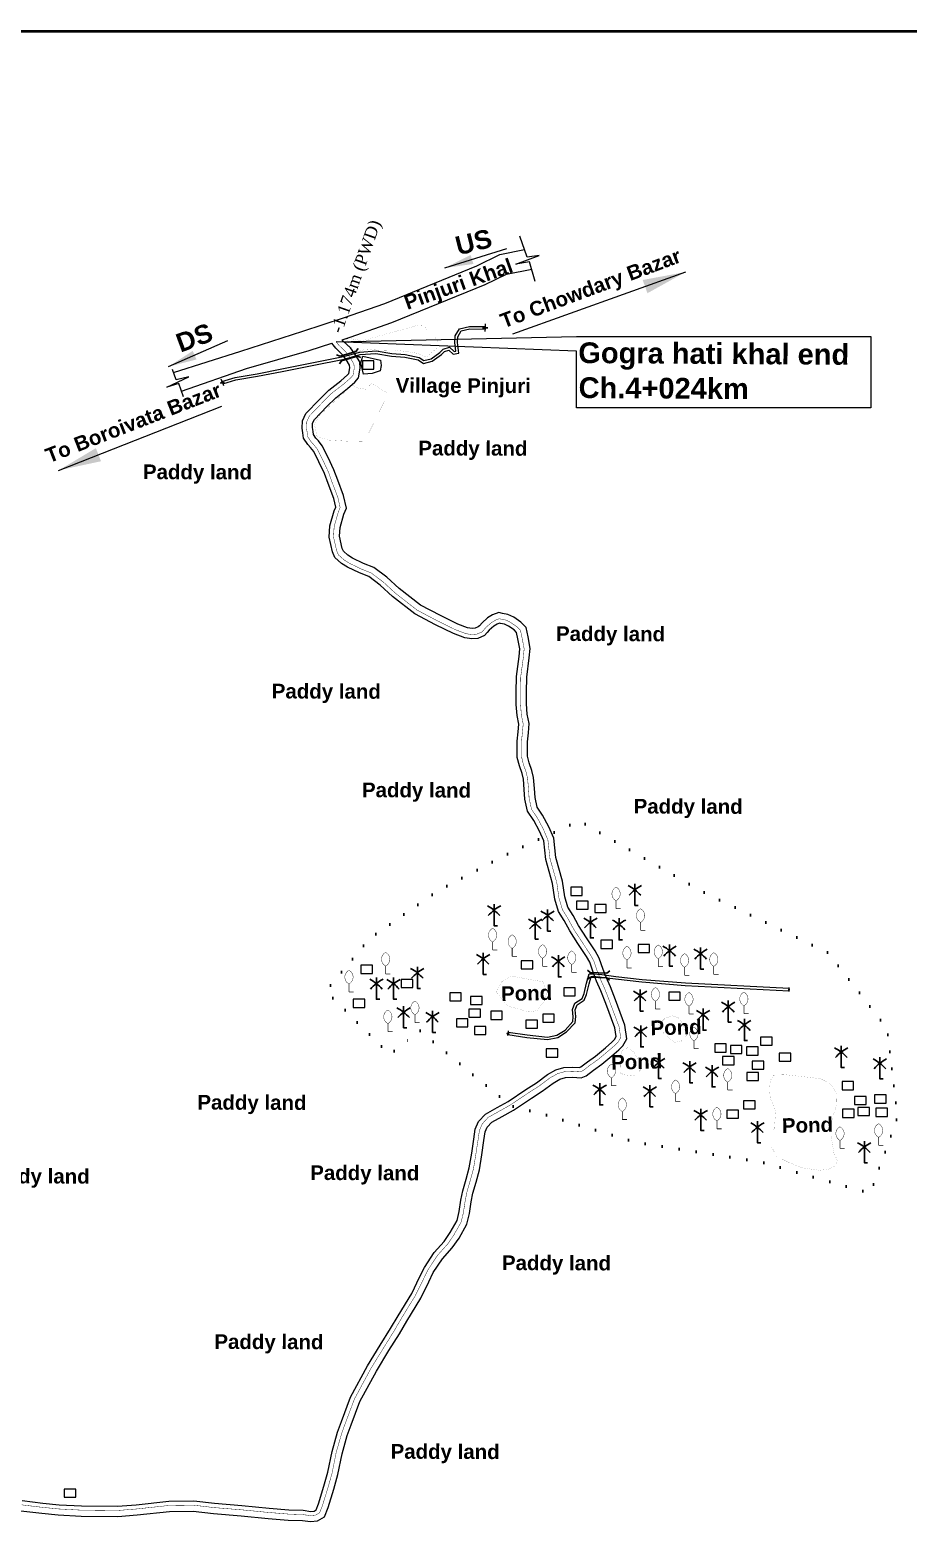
# Model space of a CAD drawing. Header units: millimetres. Extents: x -54213 to 103, y -104347 to -48.
# Drawn here: x -52461 to -51436, y -103443 to -101700 of the extents above; entities that cross this region are included whole.
import ezdxf

# ---------------------------------------------------------------- set-up
doc = ezdxf.new("R2010")
doc.units = ezdxf.units.MM
doc.header["$MEASUREMENT"] = 0
doc.linetypes.add('DOT2', pattern=[0.125, 0, -0.125])
doc.linetypes.add('PHANTOM2', pattern=[1.25, 0.625, -0.125, 0.125, -0.125, 0.125, -0.125])
for name, color, linetype in [('BC RD', 31, 'Continuous'), ('boundary', 7, 'Continuous'), ('HBB RD', 241, 'Continuous'), ('Home Stead', 151, 'Continuous'), ('Khal', 4, 'Continuous'), ('Proposed khal', 1, 'Continuous'), ('TEXT', 5, 'Continuous'), ('Trees', 77, 'Continuous')]:
    doc.layers.add(name, color=color, linetype=linetype)
for name, color, linetype, lineweight in [('Bridge or Culvert', 7, 'Continuous', 25), ('HOUSE', 144, 'Continuous', 18), ('OUTLINE', 7, 'Continuous', 15), ('Pond or Ditch', 7, 'Continuous', 9)]:
    doc.layers.add(name, color=color, linetype=linetype, lineweight=lineweight)
doc.styles.add('b', font='times.ttf')
doc.styles.get("Standard").update_dxf_attribs({"font": 'arial.ttf'})
doc.styles.add('sum', font='arialbd.ttf')
doc.dimstyles.get("Standard").update_dxf_attribs({"dimtxt": 0.18, "dimasz": 0.18, "dimexe": 0.18, "dimexo": 0.0625, "dimgap": 0.09, "dimtad": 0, "dimtih": 1, "dimtoh": 1, "dimdec": 4, "dimzin": 0, "dimdsep": 46, "dimtxsty": 'Standard', "dimblk": 'DATUMBLANK', "dimcen": 0.09, "dimadec": 0, "dimazin": 0, "dimtfac": 1, "dimtdec": 4, "dimtofl": 0, "dimtmove": 0, "dimatfit": 3, "dimfxl": 1, "dimtolj": 1, "dimtzin": 0, "dimarcsym": 0})

# ---------------------------------------------------------------- blocks, each defined once
blk = doc.blocks.new('A$C628710F4')
at = {"layer": 'Trees', "color": 3, "lineweight": 30}
blk.add_lwpolyline([(4.9, 15.8), (4.9, 0), (7.3, 0)], dxfattribs=at)
for centre, start, end in [((-14.3, -13.1), 41.2491, 62.6782), ((24, -13.1), 117.3218, 138.7509)]:
    blk.add_arc(centre, 31.1, start, end, dxfattribs=at)
blk = doc.blocks.new('A$C00BC48C8')
at = {"layer": 'Trees', "color": 3, "linetype": 'Continuous', "const_width": 0.179}
blk.add_lwpolyline([(1.74, 3.81, 0.606435), (1.74, 10.01, 0.606435)], format="xyb", close=True, dxfattribs=at)
at = {"layer": 'Trees', "color": 3, "linetype": 'Continuous', "const_width": 0.319}
for points in [[(1.74, 3.81), (1.74, 0.16)], [(1.74, 0.16), (3.9, 0.16)]]:
    blk.add_lwpolyline(points, dxfattribs=at)
blk = doc.blocks.new('A$C3F38328A')
at = {"layer": 'Khal', "lineweight": 25, "ltscale": 0.1, "xscale": 1.599999999998545, "yscale": 1.600000000005821, "zscale": 1.6}
blk.add_blockref('A$C00BC48C8', (0.4, 0), dxfattribs=at)
blk = doc.blocks.new('A$C3B865840')
at = {"layer": 'Bridge or Culvert', "color": 7, "linetype": 'Continuous', "lineweight": 30}
for points in [[(0, 43.6), (13.8, 33.1), (91.3, 33.3), (105, 44.2)], [(0.2, 0), (13.9, 10.6), (91.4, 10.9), (105.2, 0.2)]]:
    blk.add_lwpolyline(points, dxfattribs=at)
blk = doc.blocks.new('_DatumBlank')
at = {"color": 0, "linetype": 'ByBlock', "lineweight": -2}
for p, q in [((0, 0.577), (-1, 0)), ((0, -0.577), (0, 0.577)), ((-1, 0), (0, -0.577))]:
    blk.add_line(p, q, dxfattribs=at)
blk = doc.blocks.new('A$C5B990698')
at = {"layer": 'TEXT', "color": 0, "lineweight": 25}
blk.add_leader([(0, 110.8), (26.4, 0)], dimstyle='Standard', override={"dimscale": 0.5, "dimasz": 100, "dimgap": 0.09, "dimtad": 0}, dxfattribs=at)

msp = doc.modelspace()

# ---------------------------------------------------------------- linework, layer by layer
at = {"layer": 'BC RD', "lineweight": 25, "ltscale": 0.1}
for points in [[(-52236.8, -102110.7), (-52221.2, -102105.8), (-52195.6, -102101.7), (-52166.9, -102095.9), (-52131.9, -102088.8), (-52095, -102081.5), (-52075.9, -102076.2), (-52056.9, -102074.8), (-52038.6, -102078.1), (-52023, -102079.3), (-52006.5, -102082.7), (-52001.1, -102086.2), (-51992.7, -102084), (-51982.5, -102076.8), (-51978.4, -102072.9), (-51971, -102070.7), (-51965.8, -102075.7), (-51963.6, -102075.3), (-51965.1, -102065.2), (-51964.4, -102057.5), (-51959.6, -102049), (-51947.8, -102046.3), (-51929.3, -102046.5)], [(-52235.8, -102113.5), (-52220.5, -102108.7), (-52195.1, -102104.6), (-52166.3, -102098.8), (-52131.3, -102091.8), (-52094.3, -102084.4), (-52075.4, -102079.2), (-52057, -102077.8), (-52039, -102081), (-52023.4, -102082.3), (-52007.7, -102085.5), (-52001.6, -102089.5), (-51991.4, -102086.7), (-51980.6, -102079.1), (-51976.8, -102075.6), (-51971.8, -102074.1), (-51966.7, -102078.9), (-51960.3, -102077.7), (-51962, -102065.1), (-51961.5, -102058.4), (-51957.6, -102051.6), (-51947.5, -102049.3), (-51929.3, -102049.5)], [(-51929.4, -102052.1), (-51929.3, -102048.4), (-51932.7, -102047.9), (-51926.4, -102047.9), (-51929.3, -102047.4), (-51929.3, -102043.3)], [(-52237.9, -102107.6), (-52236.4, -102111.6), (-52238.3, -102112.4), (-52234.2, -102111.5), (-52236.3, -102112.2), (-52234.9, -102115.4)]]:
    msp.add_lwpolyline(points, dxfattribs=at)
at = {"layer": 'boundary', "color": 0, "const_width": 3.39}
msp.add_lwpolyline([(-54211.3, -101701.7), (-50502.6, -101701.7), (-50502.6, -104345.3), (-54211.3, -104345.3), (-54211.3, -101701.7)], dxfattribs=at)
at = {"layer": 'HBB RD', "lineweight": 25, "ltscale": 0.1}
for points in [[(-51902.5, -102870.4), (-51880.3, -102873.7), (-51856.7, -102876.2), (-51845.7, -102873.9), (-51836.3, -102868), (-51827.2, -102858.2), (-51826.8, -102852.4), (-51827.4, -102843.9), (-51824.7, -102836.7), (-51816.3, -102831.1), (-51814.1, -102825.5), (-51811.2, -102813.2), (-51808, -102802.4), (-51804, -102802.2), (-51793.3, -102803.1), (-51777, -102805.4), (-51746.3, -102808.8), (-51695.7, -102812.9), (-51574.6, -102819.2)], [(-51903.1, -102873.3), (-51880.7, -102876.7), (-51856.6, -102879.2), (-51844.6, -102876.8), (-51834.4, -102870.3), (-51824.3, -102859.5), (-51823.8, -102852.3), (-51824.4, -102844.3), (-51822.2, -102838.7), (-51813.9, -102833.1), (-51811.2, -102826.4), (-51808.3, -102814), (-51805.7, -102805.3), (-51804, -102805.2), (-51793.7, -102806.1), (-51777.4, -102808.3), (-51746.6, -102811.8), (-51695.9, -102815.9), (-51574.7, -102822.2)], [(-51574.7, -102823), (-51574.6, -102821), (-51575.7, -102820.9), (-51573.8, -102820.7), (-51574.7, -102820.5), (-51574.6, -102818.3)], [(-51903.2, -102874.3), (-51903, -102872.4), (-51904.1, -102871.9), (-51901.5, -102872.2), (-51902.8, -102871.7), (-51902.2, -102869)]]:
    msp.add_lwpolyline(points, dxfattribs=at)
at = {"layer": 'Home Stead', "color": 7, "linetype": 'DOT2', "lineweight": 50, "ltscale": 159.474072, "flags": 128}
msp.add_lwpolyline([(-52005.5, -102869.1), (-51899.7, -102956.5), (-51851.3, -102969.4), (-51756.3, -102998.6), (-51610, -103021.6), (-51480, -103058.7), (-51448.1, -102969.9), (-51460.1, -102866.6), (-51529.1, -102777.8), (-51679, -102704.9), (-51819.6, -102623.8), (-51897.9, -102659.6), (-51985.4, -102705.9), (-52065, -102761.6), (-52115.4, -102822.6), (-52041.1, -102896.8), (-52005.5, -102869.1)], dxfattribs=at)
at = {"layer": 'HOUSE'}
for points in [[(-52072.9, -102096.1), (-52059.4, -102096.1), (-52059.4, -102086.6), (-52072.9, -102086.6), (-52072.9, -102096.1)], [(-51829.7, -102710.7), (-51816.2, -102710.7), (-51816.2, -102701.2), (-51829.7, -102701.2), (-51829.7, -102710.7)], [(-51822.8, -102726.9), (-51809.3, -102726.9), (-51809.3, -102717.5), (-51822.8, -102717.5), (-51822.8, -102726.9)], [(-51801.6, -102730.9), (-51788.1, -102730.9), (-51788.1, -102721.4), (-51801.6, -102721.4), (-51801.6, -102730.9)], [(-51794.3, -102772.6), (-51780.8, -102772.6), (-51780.8, -102763.2), (-51794.3, -102763.2), (-51794.3, -102772.6)], [(-51751, -102777.6), (-51737.5, -102777.6), (-51737.5, -102768.1), (-51751, -102768.1), (-51751, -102777.6)], [(-52074.6, -102801.9), (-52061.1, -102801.9), (-52061.1, -102792.4), (-52074.6, -102792.4), (-52074.6, -102801.9)], [(-51887.5, -102796.7), (-51874, -102796.7), (-51874, -102787.2), (-51887.5, -102787.2), (-51887.5, -102796.7)], [(-52027.4, -102818.5), (-52013.9, -102818.5), (-52013.9, -102809), (-52027.4, -102809), (-52027.4, -102818.5)], [(-51837.8, -102828.1), (-51824.3, -102828.1), (-51824.3, -102818.7), (-51837.8, -102818.7), (-51837.8, -102828.1)], [(-52083.6, -102841.5), (-52070.1, -102841.5), (-52070.1, -102832.1), (-52083.6, -102832.1), (-52083.6, -102841.5)], [(-51970.9, -102834), (-51957.4, -102834), (-51957.4, -102824.6), (-51970.9, -102824.6), (-51970.9, -102834)], [(-51946.7, -102838.3), (-51933.2, -102838.3), (-51933.2, -102828.9), (-51946.7, -102828.9), (-51946.7, -102838.3)], [(-51715.2, -102833.3), (-51701.7, -102833.3), (-51701.7, -102823.8), (-51715.2, -102823.8), (-51715.2, -102833.3)], [(-51963.1, -102864.4), (-51949.6, -102864.4), (-51949.6, -102855), (-51963.1, -102855), (-51963.1, -102864.4)], [(-51948.6, -102852.9), (-51935.1, -102852.9), (-51935.1, -102843.5), (-51948.6, -102843.5), (-51948.6, -102852.9)], [(-51923, -102855.6), (-51909.5, -102855.6), (-51909.5, -102846.1), (-51923, -102846.1), (-51923, -102855.6)], [(-51882.1, -102865.7), (-51868.6, -102865.7), (-51868.6, -102856.3), (-51882.1, -102856.3), (-51882.1, -102865.7)], [(-51862.3, -102858.9), (-51848.8, -102858.9), (-51848.8, -102849.4), (-51862.3, -102849.4), (-51862.3, -102858.9)], [(-51942.1, -102873.3), (-51928.6, -102873.3), (-51928.6, -102863.9), (-51942.1, -102863.9), (-51942.1, -102873.3)], [(-51858.3, -102899.5), (-51844.8, -102899.5), (-51844.8, -102890.1), (-51858.3, -102890.1), (-51858.3, -102899.5)], [(-51661.6, -102893.7), (-51648.1, -102893.7), (-51648.1, -102884.3), (-51661.6, -102884.3), (-51661.6, -102893.7)], [(-51643.3, -102895.6), (-51629.8, -102895.6), (-51629.8, -102886.1), (-51643.3, -102886.1), (-51643.3, -102895.6)], [(-51624.3, -102897.3), (-51610.8, -102897.3), (-51610.8, -102887.8), (-51624.3, -102887.8), (-51624.3, -102897.3)], [(-51608.1, -102885.7), (-51594.6, -102885.7), (-51594.6, -102876.3), (-51608.1, -102876.3), (-51608.1, -102885.7)], [(-51652.4, -102908.5), (-51638.9, -102908.5), (-51638.9, -102899), (-51652.4, -102899), (-51652.4, -102908.5)], [(-51617.8, -102913.6), (-51604.3, -102913.6), (-51604.3, -102904.2), (-51617.8, -102904.2), (-51617.8, -102913.6)], [(-51586.2, -102904.5), (-51572.7, -102904.5), (-51572.7, -102895), (-51586.2, -102895), (-51586.2, -102904.5)], [(-51624.1, -102927.1), (-51610.6, -102927.1), (-51610.6, -102917.6), (-51624.1, -102917.6), (-51624.1, -102927.1)], [(-51512.9, -102937.7), (-51499.4, -102937.7), (-51499.4, -102928.2), (-51512.9, -102928.2), (-51512.9, -102937.7)], [(-51627.9, -102960.1), (-51614.4, -102960.1), (-51614.4, -102950.6), (-51627.9, -102950.6), (-51627.9, -102960.1)], [(-51512.3, -102970), (-51498.8, -102970), (-51498.8, -102960.6), (-51512.3, -102960.6), (-51512.3, -102970)], [(-51498.3, -102955.1), (-51484.8, -102955.1), (-51484.8, -102945.6), (-51498.3, -102945.6), (-51498.3, -102955.1)], [(-51494.5, -102967.9), (-51481, -102967.9), (-51481, -102958.5), (-51494.5, -102958.5), (-51494.5, -102967.9)], [(-51474.9, -102953.3), (-51461.4, -102953.3), (-51461.4, -102943.8), (-51474.9, -102943.8), (-51474.9, -102953.3)], [(-51473.5, -102968.8), (-51460, -102968.8), (-51460, -102959.3), (-51473.5, -102959.3), (-51473.5, -102968.8)], [(-51647.4, -102970.9), (-51633.9, -102970.9), (-51633.9, -102961.5), (-51647.4, -102961.5), (-51647.4, -102970.9)], [(-52421, -103413.4), (-52407.5, -103413.4), (-52407.5, -103404), (-52421, -103404), (-52421, -103413.4)]]:
    msp.add_lwpolyline(points, dxfattribs=at)
at = {"layer": 'Khal', "lineweight": 25, "ltscale": 0.1}
for points in [[(-51871.1, -101993.8), (-51877.6, -101970.7), (-51893.9, -101973.7), (-51866.5, -101963.5), (-51880.5, -101965.3), (-51889, -101940.9)], [(-52096.3, -102061.9), (-52087.3, -102059), (-52038.3, -102041.8), (-51929.5, -101997.5), (-51904.7, -101985.1), (-51875.2, -101979.3)], [(-52072.2, -102081), (-52051.7, -102085.6), (-52050.8, -102092.1), (-52052.1, -102098.2), (-52061.3, -102101.4), (-52071.7, -102102), (-52074.8, -102088.9), (-52072.2, -102081)], [(-52281.7, -102128.5), (-52287, -102113.1), (-52301.3, -102117.1), (-52275.3, -102105.2), (-52290.1, -102108.8), (-52294.6, -102096.5)]]:
    msp.add_lwpolyline(points, dxfattribs=at)
at = {"layer": 'Khal', "color": 4, "linetype": 'Continuous'}
for points in [[(-52293.3, -102100.1), (-52214.8, -102075.4), (-52142.4, -102051.7), (-52095, -102036.3), (-52046.8, -102019.4), (-51939.4, -101975.6), (-51912.5, -101962.2), (-51883.6, -101956.5)], [(-52283.9, -102122), (-52208.3, -102095.4), (-52134.9, -102074.5), (-52108.4, -102065.9)]]:
    msp.add_lwpolyline(points, dxfattribs=at)
at = {"layer": 'Pond or Ditch', "color": 4, "const_width": 0.0842}
for points in [[(-52087.4, -102060.5), (-52072.7, -102063.1), (-52043, -102054.6), (-52007.7, -102044.9), (-52000.9, -102045.5), (-51997.3, -102049.9), (-51988.7, -102058.5), (-51984.5, -102064.7), (-51984.5, -102070.5), (-51993.4, -102078.2), (-51998, -102082.1), (-52009.5, -102077.6), (-52022, -102075.6), (-52036.6, -102073.8), (-52052.1, -102074.2), (-52064.8, -102073.1), (-52071.3, -102073.6), (-52077.2, -102075.4), (-52080.3, -102076.4), (-52085.5, -102071.7), (-52091.6, -102061), (-52087.4, -102060.5)], [(-52070.3, -102180.8), (-52042.6, -102124.5), (-52062.3, -102112.9), (-52068.6, -102119.7), (-52078.6, -102118.3), (-52084.2, -102114.3), (-52123.3, -102150.7), (-52128.9, -102160.1), (-52125.7, -102175), (-52111.4, -102179.1), (-52089.4, -102180.4), (-52070.3, -102180.8)], [(-51903.3, -102839.9), (-51916.8, -102823.2), (-51909.9, -102811.5), (-51899, -102804.9), (-51861.9, -102811.8), (-51857.1, -102824.2), (-51861.2, -102835.4), (-51868.8, -102845.3), (-51878.7, -102846.8), (-51903.3, -102839.9)], [(-51718.3, -102874.6), (-51725.2, -102867), (-51726.8, -102861.4), (-51719.4, -102854.2), (-51711.1, -102851.3), (-51703.7, -102853.8), (-51697.9, -102862.7), (-51694.5, -102874.4), (-51700.8, -102881.1), (-51708, -102882.2), (-51718.3, -102874.6)], [(-51772.1, -102917.9), (-51771.9, -102909.1), (-51772.1, -102900.1), (-51769.4, -102891.6), (-51763.1, -102888.7), (-51756.2, -102893.6), (-51750.6, -102903.5), (-51746.5, -102912.9), (-51755.5, -102921.5), (-51767.4, -102920.3), (-51772.1, -102917.9)], [(-51591.8, -102982.7), (-51590.4, -102962.3), (-51596.7, -102947.9), (-51597.5, -102937.2), (-51596.7, -102927.3), (-51592.9, -102920.7), (-51578.5, -102920.2), (-51538.1, -102924.8), (-51527.7, -102929.9), (-51518.8, -102942), (-51519.1, -102955), (-51525.4, -102975.2), (-51525.9, -102991.2), (-51522.4, -103011.3), (-51518.2, -103020.9), (-51520.5, -103026), (-51528.2, -103030.5), (-51539.4, -103031.8), (-51559, -103028.9), (-51574.3, -103023.1), (-51589.4, -103015.4), (-51594.9, -103004.9), (-51595.2, -102989.8), (-51591.8, -102982.7)]]:
    msp.add_lwpolyline(points, dxfattribs=at)
at = {"layer": 'Proposed khal', "lineweight": 25, "ltscale": 0.1}
for points in [[(-52471.4, -103429.5), (-52447.2, -103432.3), (-52427.9, -103434.3), (-52401, -103435.7), (-52358.4, -103436.1), (-52335.7, -103434.3), (-52298, -103430.2), (-52270.4, -103429.9), (-52246.7, -103432.7), (-52214.5, -103435.3), (-52182.7, -103438.3), (-52159.3, -103440.3), (-52142.9, -103440.9), (-52133.3, -103442.1), (-52125.4, -103441.3), (-52117.2, -103436.5), (-52112.8, -103425.5), (-52106.2, -103404), (-52101.4, -103387.1), (-52096.6, -103362.9), (-52090.5, -103341.5), (-52086, -103329.1), (-52075.7, -103301.7), (-52056.5, -103266.2), (-52041.8, -103242.4), (-52029.6, -103222.6), (-52020.9, -103207.8), (-52004.8, -103181.3), (-51995.2, -103161.9), (-51990.1, -103151.3), (-51979.5, -103135.3), (-51967.9, -103122.5), (-51960, -103110.9), (-51951, -103094.8), (-51947.9, -103082.1), (-51946, -103068.8), (-51943.9, -103058.5), (-51940.1, -103045.5), (-51936.3, -103031.3), (-51933.4, -103013.6), (-51930.9, -102997.2), (-51929.4, -102987), (-51927, -102981.5), (-51921.7, -102975.7), (-51909.7, -102968.9), (-51896.6, -102961.6), (-51875.5, -102947.5), (-51862.8, -102939.4), (-51850.2, -102929.9), (-51842.3, -102925.5), (-51835.6, -102923.5), (-51827.7, -102923.2), (-51817.6, -102923.8), (-51811.6, -102921.5), (-51803, -102914.7), (-51793.5, -102908), (-51781.5, -102898), (-51773.4, -102891.1), (-51768.8, -102886.5), (-51764, -102878.1), (-51766.4, -102862.4), (-51777.4, -102832.7), (-51783.3, -102817.5), (-51788.4, -102806.3), (-51791.9, -102797.4), (-51796.5, -102783.9), (-51801.2, -102775.7), (-51811.2, -102760.5), (-51820.4, -102746.1), (-51826.9, -102734.1), (-51832.9, -102724.6), (-51836.6, -102712.4), (-51839.1, -102694.3), (-51847, -102666.7), (-51849.5, -102644.1), (-51855.2, -102630.6), (-51862.4, -102617), (-51868.8, -102607.6), (-51871.3, -102596.6), (-51871.9, -102586.1), (-51873, -102573), (-51875, -102564.8), (-51878.1, -102556), (-51880, -102548.3), (-51880.1, -102531.3), (-51879.1, -102520.9), (-51878, -102510.2), (-51880.4, -102499), (-51881.2, -102487.1), (-51881.4, -102473.3), (-51881, -102456), (-51878, -102433.2), (-51876.9, -102422.4), (-51879.5, -102408.8), (-51881.8, -102397.9), (-51887.8, -102391.6), (-51896.1, -102386), (-51902.9, -102382.6), (-51909.2, -102381.4), (-51913.6, -102380.5), (-51920.9, -102383.1), (-51926.6, -102386.8), (-51933.2, -102392.4), (-51936.3, -102395.9), (-51937.5, -102397.3), (-51941.1, -102398.8), (-51944.7, -102399.1), (-51950.2, -102398.3), (-51961.6, -102394), (-51981.8, -102384.1), (-52005.1, -102371.7), (-52029.9, -102352.4), (-52044.3, -102339.1), (-52059.3, -102327.9), (-52071.6, -102323), (-52084.4, -102316.9), (-52089.9, -102313.4), (-52094.9, -102308.9), (-52096.3, -102305.7), (-52099.5, -102291.4), (-52098.9, -102281.3), (-52094.4, -102265.5), (-52091.5, -102258.4), (-52094.7, -102243.9), (-52101.7, -102225.7), (-52106, -102213.6), (-52112.8, -102199.2), (-52119.6, -102185.7), (-52124.2, -102180.1), (-52127.1, -102176.7), (-52130, -102172.4), (-52130.4, -102169.1), (-52131.2, -102164.4), (-52130.9, -102159.3), (-52128.9, -102154.9), (-52114.4, -102140), (-52104, -102129.7), (-52090.2, -102119), (-52081.5, -102111.4), (-52077.3, -102106.4), (-52075.3, -102095.2), (-52076, -102087.7), (-52081.9, -102078.1), (-52086.9, -102071.4), (-52094.9, -102063.8), (-52096.3, -102061.9)], [(-52470, -103417.6), (-52445.9, -103420.4), (-52427, -103422.3), (-52400.7, -103423.7), (-52358.8, -103424.1), (-52336.8, -103422.3), (-52298.7, -103418.2), (-52269.8, -103417.9), (-52245.5, -103420.7), (-52213.4, -103423.4), (-52181.7, -103426.4), (-52158.6, -103428.3), (-52142, -103428.9), (-52133.1, -103430.1), (-52129.2, -103429.7), (-52126.8, -103428.2), (-52124.1, -103421.5), (-52117.7, -103400.6), (-52113, -103384.3), (-52108.3, -103360.1), (-52101.9, -103337.8), (-52097.3, -103325), (-52086.7, -103296.7), (-52066.9, -103260.2), (-52052, -103236.1), (-52039.9, -103216.4), (-52031.2, -103201.7), (-52015.3, -103175.5), (-52006, -103156.6), (-52000.5, -103145.3), (-51989, -103127.9), (-51977.4, -103115), (-51970.2, -103104.6), (-51962.2, -103090.3), (-51959.7, -103079.8), (-51957.8, -103066.7), (-51955.5, -103055.6), (-51951.7, -103042.3), (-51948, -103028.8), (-51945.2, -103011.7), (-51942.7, -102995.5), (-51941, -102983.7), (-51937.2, -102974.8), (-51929.3, -102966.2), (-51915.5, -102958.5), (-51902.8, -102951.4), (-51882.1, -102937.5), (-51869.7, -102929.5), (-51856.8, -102919.8), (-51847, -102914.4), (-51837.6, -102911.6), (-51827.5, -102911.2), (-51819.5, -102911.7), (-51817.7, -102910.9), (-51810.2, -102905.1), (-51800.8, -102898.5), (-51789.2, -102888.8), (-51781.6, -102882.3), (-51778.4, -102879.1), (-51776.5, -102875.7), (-51778, -102865.5), (-51788.6, -102837), (-51794.4, -102822.1), (-51799.4, -102811), (-51803.2, -102801.5), (-51807.5, -102788.9), (-51811.4, -102782), (-51821.2, -102767.1), (-51830.8, -102752.2), (-51837.3, -102740.1), (-51843.9, -102729.6), (-51848.3, -102715), (-51850.8, -102696.8), (-51858.8, -102669), (-51861.2, -102647.2), (-51866.1, -102635.7), (-51872.7, -102623.2), (-51880, -102612.5), (-51883.2, -102598.3), (-51883.9, -102587), (-51884.9, -102574.9), (-51886.5, -102568.3), (-51889.6, -102559.5), (-51892, -102549.7), (-51892.1, -102530.7), (-51891, -102519.7), (-51890.1, -102510.9), (-51892.3, -102500.7), (-51893.2, -102487.7), (-51893.4, -102473.3), (-51893, -102455.1), (-51889.9, -102431.9), (-51889, -102423), (-51891.3, -102411.2), (-51892.9, -102403.7), (-51895.6, -102400.8), (-51902.2, -102396.4), (-51906.8, -102394.1), (-51911.5, -102393.1), (-51912.6, -102392.9), (-51915.5, -102394), (-51919.5, -102396.5), (-51924.7, -102400.9), (-51927.3, -102403.9), (-51930.4, -102407.4), (-51938.2, -102410.6), (-51945.2, -102411.2), (-51953.3, -102409.9), (-51966.4, -102405), (-51987.3, -102394.8), (-52011.7, -102381.8), (-52037.7, -102361.6), (-52052, -102348.4), (-52065.2, -102338.5), (-52076.4, -102334), (-52090.3, -102327.4), (-52097.2, -102323), (-52104.9, -102316.1), (-52107.8, -102309.4), (-52111.6, -102292.3), (-52110.8, -102279.2), (-52105.7, -102261.6), (-52104, -102257.3), (-52106.3, -102247.3), (-52112.9, -102229.8), (-52117.1, -102218.2), (-52123.6, -102204.4), (-52129.7, -102192.3), (-52133.3, -102187.8), (-52136.6, -102184.1), (-52141.6, -102176.7), (-52142.3, -102170.7), (-52143.2, -102165.1), (-52142.8, -102156.4), (-52138.9, -102148), (-52122.9, -102131.6), (-52112, -102120.7), (-52097.9, -102109.7), (-52090.1, -102102.9), (-52088.5, -102101.1), (-52087.4, -102094.7), (-52087.7, -102091.6), (-52091.8, -102084.9), (-52095.9, -102079.4), (-52103.8, -102071.8), (-52108.4, -102065.9)]]:
    msp.add_lwpolyline(points, dxfattribs=at)
at = {"layer": 'Proposed khal', "color": 7, "linetype": 'PHANTOM2', "lineweight": 25, "ltscale": 10, "const_width": 0.5}
msp.add_lwpolyline([(-52470.6, -103422.5), (-52446.5, -103425.4), (-52427.3, -103427.3), (-52400.8, -103428.7), (-52358.6, -103429.1), (-52336.4, -103427.3), (-52298.4, -103423.2), (-52270, -103422.9), (-52246, -103425.7), (-52213.9, -103428.3), (-52182.1, -103431.4), (-52158.9, -103433.3), (-52142.4, -103433.9), (-52133.2, -103435.1), (-52127.6, -103434.5), (-52122.8, -103431.7), (-52119.4, -103423.2), (-52112.9, -103402), (-52108.2, -103385.4), (-52103.4, -103361.2), (-52097.1, -103339.3), (-52092.6, -103326.7), (-52082.1, -103298.8), (-52062.6, -103262.7), (-52047.8, -103238.7), (-52035.6, -103219), (-52027, -103204.2), (-52010.9, -103177.9), (-52001.5, -103158.8), (-51996.2, -103147.8), (-51985.1, -103131), (-51973.4, -103118.1), (-51966, -103107.2), (-51957.5, -103092.2), (-51954.8, -103080.8), (-51952.9, -103067.6), (-51950.7, -103056.8), (-51946.9, -103043.6), (-51943.1, -103029.9), (-51940.3, -103012.5), (-51937.8, -102996.2), (-51936.2, -102985.1), (-51932.9, -102977.6), (-51926.1, -102970.1), (-51913.1, -102962.8), (-51900.2, -102955.6), (-51879.4, -102941.6), (-51866.8, -102933.6), (-51854, -102924), (-51845, -102919), (-51836.8, -102916.6), (-51827.6, -102916.2), (-51818.7, -102916.8), (-51815.1, -102915.3), (-51807.2, -102909.1), (-51797.8, -102902.5), (-51786, -102892.6), (-51778.2, -102886), (-51774.4, -102882.2), (-51771.3, -102876.7), (-51773.2, -102864.2), (-51784, -102835.2), (-51789.8, -102820.2), (-51794.8, -102809), (-51798.5, -102799.8), (-51802.9, -102786.8), (-51807.1, -102779.4), (-51817, -102764.3), (-51826.5, -102749.7), (-51833, -102737.6), (-51839.3, -102727.5), (-51843.4, -102713.9), (-51845.9, -102695.7), (-51853.8, -102668), (-51856.3, -102645.9), (-51861.5, -102633.6), (-51868.4, -102620.6), (-51875.3, -102610.4), (-51878.2, -102597.6), (-51878.9, -102586.6), (-51880, -102574.1), (-51881.7, -102566.8), (-51884.8, -102558.1), (-51887, -102549.1), (-51887.1, -102530.9), (-51886, -102520.2), (-51885.1, -102510.6), (-51887.3, -102500), (-51888.2, -102487.4), (-51888.4, -102473.3), (-51888, -102455.5), (-51884.9, -102432.4), (-51884, -102422.7), (-51886.4, -102410.2), (-51888.3, -102401.3), (-51892.4, -102397), (-51899.7, -102392.1), (-51905.2, -102389.3), (-51910.5, -102388.2), (-51913, -102387.7), (-51917.8, -102389.5), (-51922.4, -102392.4), (-51928.2, -102397.4), (-51931, -102400.6), (-51933.4, -102403.2), (-51939.4, -102405.7), (-51945, -102406.2), (-51952, -102405.1), (-51964.4, -102400.4), (-51985, -102390.3), (-52009, -102377.6), (-52034.4, -102357.8), (-52048.8, -102344.5), (-52062.8, -102334.1), (-52074.4, -102329.5), (-52087.8, -102323), (-52094.2, -102319), (-52100.8, -102313.1), (-52103, -102307.8), (-52106.6, -102292), (-52105.8, -102280.1), (-52101, -102263.2), (-52098.8, -102257.8), (-52101.5, -102245.9), (-52108.3, -102228.1), (-52112.5, -102216.3), (-52119.1, -102202.2), (-52125.5, -102189.5), (-52129.5, -102184.6), (-52132.7, -102181), (-52136.8, -102174.9), (-52137.3, -102170.1), (-52138.2, -102164.8), (-52137.8, -102157.6), (-52134.7, -102150.9), (-52119.4, -102135.1), (-52108.7, -102124.4), (-52094.7, -102113.6), (-52086.5, -102106.4), (-52083.8, -102103.3), (-52082.3, -102094.9), (-52082.8, -102090), (-52087.7, -102082.1), (-52092.1, -102076.1), (-52100.1, -102068.5), (-52103.3, -102064.3)], dxfattribs=at)
at = {"layer": 'TEXT', "color": 7}
msp.add_lwpolyline([(-51823, -102075.1), (-52103.3, -102064.3), (-51823, -102058.2), (-51479.2, -102058.2), (-51479.2, -102141.3), (-51823, -102141.3)], close=True, dxfattribs=at)

# ---------------------------------------------------------------- block references
at = {"layer": 'Khal', "lineweight": 25, "ltscale": 0.1}
for name, p, xscale, yscale, zscale, rotation in [('A$C5B990698', (-51903, -101973), 0.6656000000081183, 0.6655999999900359, 0.6656000000000002, 93.92911267869543), ('A$C5B990698', (-52226.6, -102080.1), 0.6656000000076127, 0.665599999985659, 0.6656000000000002, 100.2995710551208), ('A$C3B865840', (-52099.8, -102090.1), 0.2500000000131839, 0.2499999999940883, 0.25, 16.82200022297206), ('A$C3B865840', (-51810.6, -102808.9), 0.2500000000120077, 0.2499999999948841, 0.25, 357.6221862758835)]:
    msp.add_blockref(name, p, dxfattribs=dict(at, xscale=xscale, yscale=yscale, zscale=zscale, rotation=rotation))
at = {"layer": 'Khal', "lineweight": 25, "ltscale": 0.1, "xscale": 1.599999999998545, "yscale": 1.599999999998545, "zscale": 1.6}
for name, p in [('A$C628710F4', (-51762.5, -102722.4)), ('A$C3F38328A', (-51781.8, -102726.7)), ('A$C628710F4', (-51926.9, -102746.2)), ('A$C628710F4', (-51864.4, -102752.4)), ('A$C3F38328A', (-51753.2, -102752)), ('A$C3F38328A', (-51925.9, -102774.8)), ('A$C628710F4', (-51878.8, -102761.8)), ('A$C628710F4', (-51814.4, -102760.5)), ('A$C628710F4', (-51781, -102762.8)), ('A$C3F38328A', (-51903.1, -102782.4)), ('A$C3F38328A', (-51867.6, -102793.9)), ('A$C3F38328A', (-51732.5, -102794.3)), ('A$C628710F4', (-51722, -102793.5)), ('A$C3F38328A', (-52050.8, -102803)), ('A$C628710F4', (-51939.6, -102803.1)), ('A$C628710F4', (-51851.9, -102805.9)), ('A$C3F38328A', (-51833.5, -102801.2)), ('A$C3F38328A', (-51769.1, -102795.8)), ('A$C3F38328A', (-51701.8, -102804.4)), ('A$C628710F4', (-51685.8, -102796.9)), ('A$C3F38328A', (-51667.7, -102803.3)), ('A$C3F38328A', (-52093.6, -102823.9)), ('A$C628710F4', (-52016.5, -102819.4)), ('A$C628710F4', (-52064.3, -102832)), ('A$C628710F4', (-52044.3, -102832.1)), ('A$C628710F4', (-51756.4, -102845.8)), ('A$C3F38328A', (-51735.8, -102844)), ('A$C3F38328A', (-52016.6, -102859.8)), ('A$C3F38328A', (-51696.7, -102849.8)), ('A$C628710F4', (-51653.5, -102858.8)), ('A$C3F38328A', (-51632.6, -102849.4)), ('A$C3F38328A', (-52048.2, -102870.2)), ('A$C628710F4', (-52032.5, -102865.4)), ('A$C628710F4', (-51998.8, -102870.7)), ('A$C628710F4', (-51682.9, -102868.3)), ('A$C628710F4', (-51634.8, -102880.3)), ('A$C628710F4', (-51755.8, -102887.8)), ('A$C3F38328A', (-51690.9, -102890.3)), ('A$C628710F4', (-51521.6, -102911.9)), ('A$C3F38328A', (-51787.2, -102933.5)), ('A$C628710F4', (-51735.2, -102924.5)), ('A$C628710F4', (-51698.6, -102929.5)), ('A$C628710F4', (-51476.5, -102925)), ('A$C3F38328A', (-51712.3, -102951.9)), ('A$C628710F4', (-51672.4, -102934.5)), ('A$C3F38328A', (-51651.4, -102938.6)), ('A$C628710F4', (-51803.6, -102955.5)), ('A$C628710F4', (-51745.1, -102957.6)), ('A$C3F38328A', (-51774.5, -102972.9)), ('A$C628710F4', (-51685.7, -102985.2)), ('A$C3F38328A', (-51664.1, -102983.8)), ('A$C628710F4', (-51619.5, -102999.7)), ('A$C3F38328A', (-51475.3, -103003)), ('A$C3F38328A', (-51520.4, -103006.6)), ('A$C628710F4', (-51494.7, -103022.9))]:
    msp.add_blockref(name, p, dxfattribs=at)

# ---------------------------------------------------------------- texts
at = {"layer": 'OUTLINE', "ltscale": 0.1, "insert": (-52110.5, -102050.6), "char_height": 14.074, "width": 656.688, "attachment_point": 1, "rotation": 70.4669, "style": 'b'}
msp.add_mtext('-1.174m (PWD)', dxfattribs=at)
at = {"layer": 'TEXT', "color": 7, "lineweight": 25, "style": 'sum'}
for s, height, p in [('Gogra hati khal end', 24.249, (-51820.8, -102089.1)), ('Ch.4+024km', 24.25, (-51820.5, -102129.9))]:
    msp.add_text(s, height=height, rotation=359.6306, dxfattribs=at).set_placement(p)
at = {"layer": 'TEXT', "color": 7, "attachment_point": 1, "style": 'sum'}
for s, insert, char_height, width, rotation in [('US', (-51966.3, -101942.2), 21.91, 424.034, 14.0231), ('Pinjuri Khal', (-52026.1, -102011), 17.086, 330.747, 19.7015), ('To Chowdary Bazar', (-51913.9, -102032.7), 17.086, 330.747, 20.5133), ('DS', (-52292.8, -102056.5), 21.91, 424.034, 20.3936), ('Village Pinjuri', (-52034, -102106.6), 17.086, 330.747, 359.7933), ('To Boroivata Bazar', (-52444.8, -102190.2), 17.086, 330.747, 21.2451), ('Paddy land', (-52007.5, -102179.8), 17.09, 330.747, 359.7933), ('Paddy land', (-52329, -102207.5), 17.09, 330.747, 359.7933), ('Paddy land', (-51846.8, -102396.5), 17.09, 330.747, 359.7933), ('Paddy land', (-52178.6, -102463.6), 17.09, 330.747, 359.7933), ('Paddy land', (-52073.3, -102579), 17.09, 330.747, 359.7933), ('Paddy land', (-51756.2, -102598), 17.09, 330.747, 359.7933), ('Pond', (-51911.2, -102817.1), 17.09, 330.747, 1.4038), ('Pond', (-51736.7, -102857), 17.09, 330.747, 1.4038), ('Pond', (-51782.7, -102897.2), 17.09, 330.747, 1.4038), ('Paddy land', (-52265.4, -102943.8), 17.09, 330.747, 359.7933), ('Pond', (-51583.3, -102971.1), 17.09, 330.747, 1.4038), ('Paddy land', (-52518.5, -103029.8), 17.09, 330.747, 359.7933), ('Paddy land', (-52133.7, -103026), 17.09, 330.747, 359.7933), ('Paddy land', (-51909.9, -103131.2), 17.09, 330.747, 359.7933), ('Paddy land', (-52245.6, -103223.3), 17.09, 330.747, 359.7933), ('Paddy land', (-52039.9, -103351.5), 17.09, 330.747, 359.7933)]:
    msp.add_mtext(s, dxfattribs=dict(at, insert=insert, char_height=char_height, width=width, rotation=rotation))

# ---------------------------------------------------------------- leaders
at = {"layer": 'TEXT', "color": 0, "lineweight": 25}
for points in [[(-51695.8, -101982.9), (-51897.5, -102055.4)], [(-52427.5, -102214.4), (-52237, -102139.6)]]:
    msp.add_leader(points, dimstyle='Standard', override={"dimscale": 0.5, "dimasz": 100, "dimgap": 0.09, "dimtad": 0}, dxfattribs=at)

doc.saveas('drawing.dxf')
